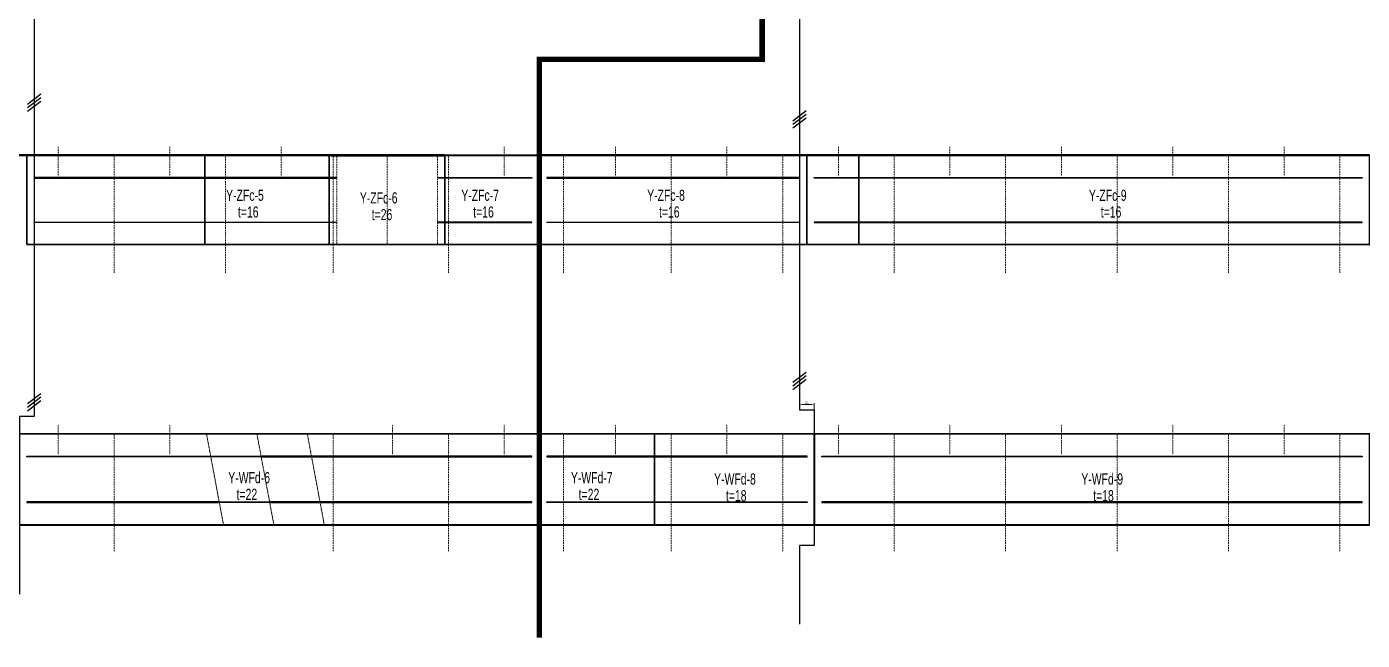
# Model space of a CAD drawing. Extents: x -158665 to 747974, y -1078007 to -307893.
# Drawn here: x 166852 to 202803, y -628561 to -612044 of the extents above; entities that cross this region are included whole.
import ezdxf

# ---------------------------------------------------------------- set-up
doc = ezdxf.new("R2010")
doc.units = 0
doc.header["$LTSCALE"] = 0.02
doc.header["$MEASUREMENT"] = 0
doc.header["$PDMODE"] = 35
doc.header["$PDSIZE"] = 150
doc.linetypes.add('CENTER', pattern=[2, 1.25, -0.25, 0.25, -0.25])
doc.layers.get('0').update_dxf_attribs({"linetype": 'CONTINUOUS'})
doc.layers.get('Defpoints').update_dxf_attribs({"linetype": 'CONTINUOUS'})
for name, color, linetype in [('1', 1, 'CONTINUOUS'), ('fuban', 1, 'CONTINUOUS'), ('二次预拼节段线', 7, 'CONTINUOUS'), ('腹板', 7, 'CONTINUOUS'), ('腹板划分线', 7, 'CONTINUOUS')]:
    doc.layers.add(name, color=color, linetype=linetype)
doc.layers.add('1图框轮廓', color=7, linetype='CONTINUOUS', lineweight=35)
doc.layers.add('3中心线层', color=1, linetype='CENTER', lineweight=13)
doc.styles.add('BRG', font='fsdb_e.shx', dxfattribs={"width": 0.7, "bigfont": 'hztxt.shx'})
doc.styles.add('仿宋', font='仿宋_GB2312_1.ttf', dxfattribs={"width": 0.7})
doc.dimstyles.new('样式-25', dxfattribs={"dimscale": 25, "dimtxt": 2.7, "dimasz": 2.5, "dimexe": 1.25, "dimexo": 0.625, "dimtad": 1, "dimdec": 0, "dimdsep": 46, "dimtxsty": '仿宋', "dimcen": 2.5, "dimclrd": 3, "dimclre": 3, "dimclrt": 4, "dimazin": 0, "dimtfac": 1, "dimtdec": 0, "dimtmove": 0, "dimatfit": 3, "dimfxl": 1.25, "dimlwd": 13, "dimlwe": 13, "dimarcsym": 0})

# ---------------------------------------------------------------- blocks, each defined once
blk = doc.blocks.new('*D196')
at = {"layer": 'Defpoints', "color": 0, "ltscale": 3}
for p in [(187652, -621846), (188052, -622213), (188052, -623002)]:
    blk.add_point(p, dxfattribs=at)
at = {"layer": '二次预拼节段线', "color": 3, "lineweight": 13, "ltscale": 3}
for p, q in [((187652, -621861), (187652, -622244)), ((188052, -622987), (188052, -622182))]:
    blk.add_line(p, q, dxfattribs=at)
at = {"layer": '二次预拼节段线', "color": 3, "linetype": 'ByBlock', "lineweight": 13, "ltscale": 3}
blk.add_line((187714, -622213), (187990, -622213), dxfattribs=at)
at = {"layer": '二次预拼节段线', "color": 3, "ltscale": 3}
for points in [[(187714, -622203), (187714, -622224), (187652, -622213)], [(187990, -622203), (187990, -622224), (188052, -622213)]]:
    blk.add_solid(points, dxfattribs=at)
at = {"layer": '二次预拼节段线', "color": 4, "ltscale": 3, "insert": (187852, -622164), "char_height": 67.5, "attachment_point": 5, "style": '仿宋'}
blk.add_mtext('401', dxfattribs=at)

msp = doc.modelspace()

# ---------------------------------------------------------------- linework, layer by layer
at = {"color": 7, "ltscale": 3}
msp.add_line((180650.3, -628485.7), (180650.3, -625181.9), dxfattribs=at)
at = {"color": 4}
for points in [[(174534.7, -623623.3), (180450.3, -623623.3), (180450.3, -623607.3), (174534.7, -623607.3)], [(180450.3, -624833.1), (174763.7, -624833.1), (174763.7, -624849.1), (180450.3, -624849.1)]]:
    msp.add_lwpolyline(points, close=True, dxfattribs=at)
at = {"layer": '1', "color": 4}
for points in [[(167051.5, -616118.7), (175180.9, -616118.7), (175180.9, -616102.7), (167051.5, -616102.7)], [(180450.3, -616118.7), (177923.6, -616118.7), (177923.6, -616102.7), (180450.3, -616102.7)], [(180850.3, -616118.7), (187651.5, -616118.7), (187651.5, -616102.7), (180850.3, -616102.7)], [(202800.3, -616118.7), (188051.5, -616118.7), (188051.5, -616102.7), (202800.3, -616102.7)], [(167051.5, -617302.7), (175180.9, -617302.7), (175180.9, -617318.7), (167051.5, -617318.7)], [(180450.3, -617302.7), (177923.6, -617302.7), (177923.6, -617318.7), (180450.3, -617318.7)], [(180850.3, -617302.7), (187651.5, -617302.7), (187651.5, -617318.7), (180850.3, -617318.7)], [(202800.3, -617302.7), (188051.5, -617302.7), (188051.5, -617318.7), (202800.3, -617318.7)]]:
    msp.add_lwpolyline(points, close=True, dxfattribs=at)
for points in [[(166855.5, -623607.3), (171789, -623607.3), (171789, -623623.3), (166855.5, -623623.3), (166855.5, -623607.3)], [(187855.5, -623607.3), (180850.3, -623607.3), (180850.3, -623623.3), (187855.5, -623623.3), (187855.5, -623607.3)], [(188255.5, -623607.3), (202800.3, -623607.3), (202800.3, -623623.3), (188255.5, -623623.3), (188255.5, -623607.3)], [(166855.5, -624849.1), (172018.1, -624849.1), (172018.1, -624833.1), (166855.5, -624833.1), (166855.5, -624849.1)], [(187855.5, -624849.1), (180850.3, -624849.1), (180850.3, -624833.1), (187855.5, -624833.1), (187855.5, -624849.1)], [(188255.5, -624849.1), (202800.3, -624849.1), (202800.3, -624833.1), (188255.5, -624833.1), (188255.5, -624849.1)]]:
    msp.add_lwpolyline(points, dxfattribs=at)
at = {"layer": '1', "color": 1}
for points in [[(173144.9, -623623.3), (171822, -623623.3), (171822, -623607.3), (173144.9, -623607.3)], [(173177.9, -623623.3), (174501.7, -623623.3), (174501.7, -623607.3), (173177.9, -623607.3)], [(173373.9, -624849.1), (172051, -624849.1), (172051, -624833.1), (173373.9, -624833.1)], [(173406.9, -624849.1), (174730.7, -624849.1), (174730.7, -624833.1), (173406.9, -624833.1)]]:
    msp.add_lwpolyline(points, close=True, dxfattribs=at)
at = {"layer": '1图框轮廓', "color": 3}
for points in [[(166854.5, -617910.8), (171650.3, -617910.8), (171650.3, -615510.8), (166854.5, -615510.8)], [(171650.3, -617910.8), (174994.5, -617910.8), (174994.5, -615510.8), (171650.3, -615510.8)], [(178107.2, -617910.8), (180647.3, -617910.8), (180647.3, -615510.8), (178107.2, -615510.8)], [(180653.3, -615510.8), (187848.5, -615510.8), (187848.5, -617910.8), (180653.3, -617910.8)], [(189250.3, -617910.8), (187854.5, -617910.8), (187854.5, -615510.8), (189250.3, -615510.8)], [(189250.3, -617910.8), (202997.3, -617910.8), (202997.3, -615510.8), (189250.3, -615510.8)]]:
    msp.add_lwpolyline(points, close=True, dxfattribs=at)
at = {"layer": '1图框轮廓', "color": 5}
msp.add_lwpolyline([(174994.5, -615510.8), (178107.2, -615510.8), (178107.2, -617910.8), (174994.5, -617910.8)], close=True, dxfattribs=at)
at = {"layer": '1图框轮廓', "color": 2}
for points in [[(166658.5, -623002.4), (180647.3, -623002.4), (180647.3, -625450.4), (166658.5, -625450.4)], [(180653.3, -625450.4), (183747.6, -625450.4), (183747.6, -623002.4), (180653.3, -623002.4)]]:
    msp.add_lwpolyline(points, close=True, dxfattribs=at)
at = {"layer": '1图框轮廓', "color": 1}
for points in [[(183747.6, -623002.4), (188052.5, -623002.4), (188052.5, -625450.4), (183747.6, -625450.4)], [(188058.5, -625450.4), (202997.3, -625450.4), (202997.3, -623002.4), (188058.5, -623002.4)]]:
    msp.add_lwpolyline(points, close=True, dxfattribs=at)
at = {"layer": '3中心线层', "color": 7, "linetype": 'CENTER'}
for p, q in [((171690.9, -623002), (172148.3, -625450)), ((173046.9, -623002.4), (173504.3, -625450.4)), ((174403.6, -623002), (174861, -625450))]:
    msp.add_line(p, q, dxfattribs=at)
at = {"layer": '3中心线层', "color": 181, "linetype": 'CENTER'}
for points in [[(167701.6, -615270.8), (167701.6, -616070.8)], [(170701.6, -615270.8), (170701.6, -616070.8)], [(173701.6, -615270.8), (173701.6, -616070.8)], [(179701.6, -615270.8), (179701.6, -616070.8)], [(182701.6, -615270.8), (182701.6, -616070.8)], [(185701.6, -615270.8), (185701.6, -616070.8)], [(188701.6, -615270.8), (188701.6, -616070.8)], [(191701.6, -615270.8), (191701.6, -616070.8)], [(194701.6, -615270.8), (194701.6, -616070.8)], [(197701.6, -615270.8), (197701.6, -616070.8)], [(200701.6, -615270.8), (200701.6, -616070.8)], [(169201.6, -615510.8), (169201.6, -618672.9)], [(172201.6, -615510.8), (172201.6, -618672.9)], [(175101.2, -615508.4), (175101.2, -618670.5)], [(178201.6, -615510.8), (178201.6, -618672.9)], [(181301.6, -615510.8), (181301.6, -618672.9)], [(184201.6, -615510.8), (184201.6, -618672.9)], [(187201.6, -615510.8), (187201.6, -618672.9)], [(190201.6, -615510.8), (190201.6, -618672.9)], [(193201.6, -615510.8), (193201.6, -618672.9)], [(196201.6, -615510.8), (196201.6, -618672.9)], [(199201.6, -615510.8), (199201.6, -618672.9)], [(202201.6, -615510.8), (202201.6, -618672.9)], [(167701.6, -622762), (167701.6, -623562)], [(169201.6, -623002), (169201.6, -626164.2)], [(170701.6, -622762), (170701.6, -623562)], [(175101.6, -623002), (175101.6, -626164.2)], [(176701.6, -622762), (176701.6, -623562)], [(178201.6, -623002.4), (178201.6, -626164.6)], [(179701.6, -622762), (179701.6, -623562)], [(181301.6, -623002), (181301.6, -626164.2)], [(182701.6, -622762), (182701.6, -623562)], [(184201.6, -623002), (184201.6, -626164.2)], [(185701.6, -622762), (185701.6, -623562)], [(187201.6, -623002), (187201.6, -626164.2)], [(188701.6, -622762), (188701.6, -623562)], [(190201.6, -623002.4), (190201.6, -626164.6)], [(191701.6, -622762), (191701.6, -623562)], [(193201.6, -623002.4), (193201.6, -626164.6)], [(194701.6, -622762), (194701.6, -623562)], [(196201.6, -623002.4), (196201.6, -626164.6)], [(197701.6, -622762), (197701.6, -623562)], [(199201.6, -623002), (199201.6, -626164.2)], [(200701.6, -622762), (200701.6, -623562)], [(202201.6, -623002), (202201.6, -626164.2)]]:
    msp.add_lwpolyline(points, dxfattribs=at)
at = {"layer": '3中心线层', "color": 7, "linetype": 'CENTER'}
for points in [[(175195.9, -615510.8), (175195.9, -617910.8)], [(176552.2, -615510.8), (176552.2, -617910.8)], [(177908.6, -615510.8), (177908.6, -617910.8)]]:
    msp.add_lwpolyline(points, dxfattribs=at)
at = {"layer": '二次预拼节段线', "color": 2, "ltscale": 3}
for points in [[(187651.5, -591660), (187651.5, -622354.4), (188052.5, -622354.4), (188052.5, -626008.4), (187651.5, -626008.4), (187651.5, -628128.5)], [(167051.5, -594812), (167051.5, -622540.9), (166655.5, -622540.9), (166655.5, -627319.5)]]:
    msp.add_lwpolyline(points, dxfattribs=at)
at = {"layer": '二次预拼节段线', "color": 7, "ltscale": 3}
for points in [[(167229.8, -613862.3), (166873.3, -614135.4)], [(167229.8, -613957.3), (166873.3, -614230.4)], [(167229.8, -614056.3), (166873.3, -614329.4)], [(187829.8, -614312.1), (187473.3, -614585.2)], [(187829.8, -614407.1), (187473.3, -614680.3)], [(187829.8, -614506.1), (187473.3, -614779.2)], [(187829.8, -621349), (187473.3, -621622.2)], [(187829.8, -621444), (187473.3, -621717.2)], [(187829.8, -621543), (187473.3, -621816.1)], [(167229.8, -621922.4), (166873.3, -622195.5)], [(167229.8, -622017.4), (166873.3, -622290.5)], [(167229.8, -622116.3), (166873.3, -622389.5)]]:
    msp.add_lwpolyline(points, dxfattribs=at)
at = {"layer": '腹板', "color": 3}
for points in [[(157900.3, -615510.8), (174994.5, -615510.8), (174994.5, -615494.8), (157900.3, -615494.8)], [(180650.3, -615510.8), (178107.2, -615510.8), (178107.2, -615494.8), (180650.3, -615494.8)], [(180650.3, -615510.8), (203000.3, -615510.8), (203000.3, -615494.8), (180650.3, -615494.8)]]:
    msp.add_lwpolyline(points, close=True, dxfattribs=at)
at = {"layer": '腹板', "color": 5}
msp.add_lwpolyline([(178107.2, -615494.8), (178067.2, -615489.8), (175034.5, -615489.8), (174994.5, -615494.8), (174994.5, -615510.8), (175034.5, -615515.8), (178067.2, -615515.8), (178107.2, -615510.8)], close=True, dxfattribs=at)
at = {"layer": '腹板', "color": 2}
for points in [[(162379.6, -625472.4), (162347.6, -625468.4), (162347.6, -625450.4), (180650.3, -625450.4), (180650.3, -625472.4), (162379.6, -625472.4)], [(183715.6, -625472.4), (180650.3, -625472.4), (180650.3, -625450.4), (183747.6, -625450.4), (183747.6, -625468.4), (183715.6, -625472.4)]]:
    msp.add_lwpolyline(points, dxfattribs=at)
at = {"layer": '腹板', "color": 1}
msp.add_lwpolyline([(183747.6, -625450.4), (203000.3, -625450.4), (203000.3, -625468.4), (183747.6, -625468.4)], close=True, dxfattribs=at)
at = {"layer": '腹板划分线', "color": 4, "const_width": 150}
msp.add_lwpolyline([(180650.3, -628485.7), (180650.3, -612923), (186650.3, -612923), (186650.3, -598158.5)], dxfattribs=at)

# ---------------------------------------------------------------- texts
at = {"layer": 'fuban', "color": 3, "style": 'BRG', "width": 0.7}
for s, p in [('Y-ZFc-5', (172219, -616731.4)), ('Y-ZFc-7', (178550.9, -616731.4)), ('Y-ZFc-8', (183553.3, -616731.4)), ('Y-ZFc-9', (195444, -616731.4)), ('t=16', (172538.3, -617180.9)), ('t=16', (178870.2, -617180.9)), ('t=16', (183872.6, -617180.9)), ('t=16', (195763.3, -617180.9))]:
    msp.add_text(s, height=300, dxfattribs=at).set_placement(p)
at = {"layer": 'fuban', "color": 5, "style": 'BRG', "width": 0.7}
for s, p in [('Y-ZFc-6', (175819.3, -616801.9)), ('t=26', (176138.6, -617251.3))]:
    msp.add_text(s, height=300, dxfattribs=at).set_placement(p)
at = {"layer": 'fuban', "color": 2, "style": 'BRG', "width": 0.7}
for s, p in [('Y-WFd-6', (172277.4, -624332.5)), ('Y-WFd-7', (181500.3, -624332.5)), ('t=22', (172501.6, -624781.9)), ('t=22', (181709.5, -624781.9))]:
    msp.add_text(s, height=300, dxfattribs=at).set_placement(p)
at = {"layer": 'fuban', "color": 1, "style": 'BRG', "width": 0.7}
for s, p in [('Y-WFd-8', (185354.1, -624368.1)), ('Y-WFd-9', (195239.8, -624368.1)), ('t=18', (185673.4, -624817.5)), ('t=18', (195559.2, -624817.5))]:
    msp.add_text(s, height=300, dxfattribs=at).set_placement(p)

# ---------------------------------------------------------------- dimensions: what is measured, and where the dimension line sits
at = {"layer": '二次预拼节段线', "color": 7, "ltscale": 3}
dim = msp.add_linear_dim(base=(188052.5, -622213.1), p1=(187651.5, -621845.8), p2=(188052.5, -623002.4), dimstyle='样式-25', dxfattribs=at)
dim.commit()
dim.dimension.update_dxf_attribs({"geometry": '*D196', "text_midpoint": (187852, -622163.8)})

doc.saveas('drawing.dxf')
